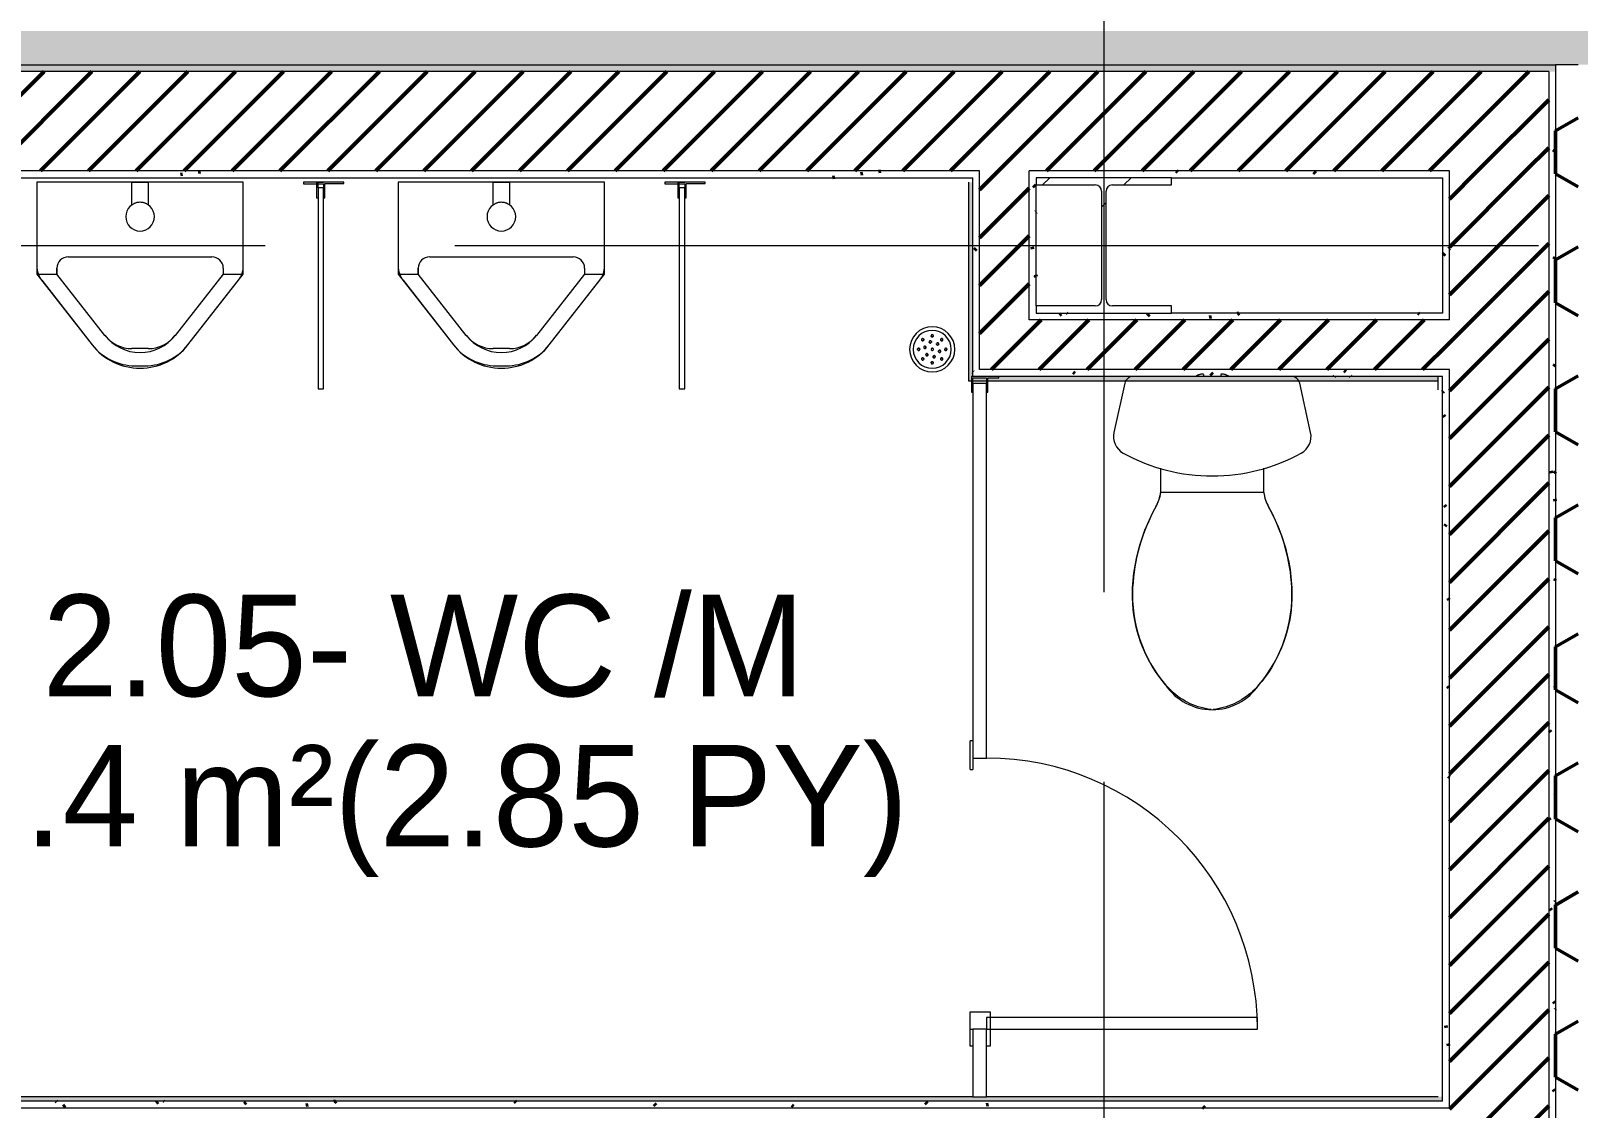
# Model space of a CAD drawing. Header units: millimetres. Extents: x -76261 to 649593, y -304265 to 60256.
# Drawn here: x 81924 to 85350, y -1910 to 475 of the extents above; entities that cross this region are included whole.
import ezdxf

# ---------------------------------------------------------------- set-up
doc = ezdxf.new("R2010")
doc.units = ezdxf.units.MM
doc.header["$LTSCALE"] = 2000
doc.header["$MEASUREMENT"] = 0
doc.linetypes.add('Centre', pattern=[6.9, 4, -0.7, 1.5, -0.7])
doc.layers.get('0').update_dxf_attribs({"linetype": 'CONTINUOUS'})
for name, color, linetype, lineweight in [('A-AREA-IDEN', 8, 'CONTINUOUS', 15), ('A-FLOR', 8, 'CONTINUOUS', 15), ('A-GENM', 8, 'CONTINUOUS', 15), ('A-WALL', 8, 'CONTINUOUS', 15), ('A-WALL-PATT', 8, 'CONTINUOUS', 50), ('I-WALL', 8, 'CONTINUOUS', 15), ('P-SANR-FIXT', 8, 'CONTINUOUS', 15), ('Q-SPCQ', 8, 'CONTINUOUS', 15), ('S-COLS', 8, 'CONTINUOUS', 15), ('S-GRID', 14, 'CONTINUOUS', 15)]:
    doc.layers.add(name, color=color, linetype=linetype, lineweight=lineweight)
doc.styles.add('.VnArial Narrow_B', font='Vnarianb_0.ttf', dxfattribs={"height": 225})
pattern_1 = [(217.5, (82600, 400), (4.7995, -146.824), [5.029, -110.795, 5.029, -124.511, -123.825]), (217.5, (82600, 400), (4.7995, -146.824), [-245.364, 5.029, -118.796]), (187.5, (82600, 400), (-134.857, -215.047), [5.029, -57.455, 5.029, -99.365, -40.005]), (187.5, (82600, 400), (-134.857, -215.047), [-166.878, 5.029, -34.976]), (147.5, (82693.73, 400), (-237.298, -0.4316), [5.029, -33.071, 5.029, -132.131, -179.07]), (147.5, (82693.73, 400), (-237.298, -0.4316), [-175.26, 5.029, -174.041]), (137.5, (82693.73, 400), (-229.067, -66.879), [5.029, -14.021, 5.029, -84.887, -102.87]), (137.5, (82693.73, 400), (-229.067, -66.879), [-108.966, 5.029, -97.841])]
pattern_2 = [(45, (150192.53, 42001.635), (-53.03301, 53.03301), [])]
pattern_3 = [(127.5, (85300, -2072.5), (-146.824, -4.7995), [5.029, -110.795, 5.029, -124.511, -123.825]), (127.5, (85300, -2072.5), (-146.824, -4.7995), [-245.364, 5.029, -118.796]), (97.5, (85300, -2072.5), (-215.047, 134.857), [5.029, -57.455, 5.029, -99.365, -40.005]), (97.5, (85300, -2072.5), (-215.047, 134.857), [-166.878, 5.029, -34.976]), (57.5, (85300, -2166.23), (-0.4316, 237.298), [5.029, -33.071, 5.029, -132.131, -179.07]), (57.5, (85300, -2166.23), (-0.4316, 237.298), [-175.26, 5.029, -174.041]), (47.5, (85300, -2166.23), (-66.88, 229.067), [5.029, -14.021, 5.029, -84.887, -102.87]), (47.5, (85300, -2166.23), (-66.88, 229.067), [-108.966, 5.029, -97.841])]
pattern_4 = [(127.5, (84150, -70), (-146.824, -4.8), [5.03, -110.795, 5.03, -124.51, -123.825]), (127.5, (84150, -70), (-146.824, -4.8), [-245.364, 5.03, -118.796]), (97.5, (84150, -70), (-215.05, 134.86), [5.03, -57.455, 5.03, -99.365, -40.005]), (97.5, (84150, -70), (-215.05, 134.86), [-166.88, 5.03, -34.976]), (57.5, (84150, -163.73), (-0.43, 237.3), [5.03, -33.07, 5.03, -132.13, -179.07]), (57.5, (84150, -163.73), (-0.43, 237.3), [-175.26, 5.03, -174.04]), (47.5, (84150, -163.73), (-66.88, 229.07), [5.03, -14.02, 5.03, -84.887, -102.87]), (47.5, (84150, -163.73), (-66.88, 229.07), [-108.966, 5.03, -97.84])]
pattern_5 = [(217.5, (84600, -150), (4.8, -146.824), [5.029, -110.795, 5.029, -124.511, -123.825]), (217.5, (84600, -150), (4.8, -146.824), [-245.364, 5.03, -118.796]), (187.5, (84600, -150), (-134.86, -215.05), [5.03, -57.455, 5.03, -99.365, -40.005]), (187.5, (84600, -150), (-134.86, -215.05), [-166.878, 5.03, -34.976]), (147.5, (84693.73, -150), (-237.298, -0.432), [5.029, -33.071, 5.029, -132.131, -179.07]), (147.5, (84693.73, -150), (-237.298, -0.432), [-175.26, 5.03, -174.04]), (137.5, (84693.73, -150), (-229.07, -66.88), [5.029, -14.021, 5.029, -84.887, -102.87]), (137.5, (84693.73, -150), (-229.07, -66.88), [-108.966, 5.03, -97.84])]

# ---------------------------------------------------------------- blocks, each defined once
blk = doc.blocks.new('AD_UK Beams-Column - SC1-300_300_10_16-V26-2nd FLOOR PLAN')
at = {"layer": 'S-COLS'}
h = blk.add_hatch(dxfattribs=at)
h.set_pattern_fill('FP_66', color=256, style=0, pattern_type=2)
h.set_pattern_definition([(45, (65892.53, 42001.64), (-371.231, 371.231), []), (45, (65892.53, 42564.14), (-371.231, 371.231), [])])
h.paths.add_polyline_path([(-150, -150), (150, -150), (150, -134), (19, -134), (9.1, -129.9), (5, -120), (5.4, 120.9), (9.1, 129.9), (19, 134), (150, 134), (150, 150), (-150, 150), (-150, 134), (-19, 134), (-9.1, 129.9), (-5, 120), (-5, -120), (-9.1, -129.9), (-19, -134), (-150, -134)], flags=0)
for p, q in [((150, 150), (-150, 150)), ((-150, 150), (-150, 134)), ((150, 134), (150, 150)), ((-150, 134), (-19, 134)), ((-5, 120), (-5, -120)), ((5, -120), (5, 120)), ((19, 134), (150, 134)), ((-19, -134), (-150, -134)), ((-150, -134), (-150, -150)), ((150, -134), (19, -134)), ((150, -150), (150, -134)), ((-150, -150), (150, -150))]:
    blk.add_line(p, q, dxfattribs=at)
for centre, start, end in [((-19, 120), 0, 90), ((19, 120), 90, 180), ((-19, -120), 270, 0), ((19, -120), 180, 270)]:
    blk.add_arc(centre, 14, start, end, dxfattribs=at)
blk = doc.blocks.new('LS-Office-S_rvt-1-2nd FLOOR PLAN')
blk.add_blockref('AD_UK Beams-Column - SC1-300_300_10_16-V26-2nd FLOOR PLAN', (-65892.5, -42001.6))
blk = doc.blocks.new('Privacy-Screen - VACH TIEU-9221444-2nd FLOOR PLAN')
at = {"layer": 'Q-SPCQ'}
for p, q in [((373.2, 1136.9), (361.2, 1136.9)), ((361.2, 1136.9), (361.2, 692.4)), ((373.2, 692.4), (373.2, 1136.9)), ((361.2, 714.5), (358.1, 714.5)), ((358.1, 714.5), (358.1, 682.8)), ((361.2, 682.9), (361.2, 692.4)), ((361.2, 692.4), (373.2, 692.4)), ((376.4, 714.5), (373.2, 714.5)), ((373.2, 692.4), (373.2, 682.9)), ((376.4, 679.7), (376.4, 714.5)), ((358.1, 682.8), (316.1, 682.8)), ((316.1, 682.8), (316.1, 679.7)), ((316.1, 679.7), (376.4, 679.7)), ((373.2, 682.9), (361.2, 682.9)), ((373.2, 679.7), (361.2, 679.7)), ((405, 682.9), (373.2, 682.9)), ((373.2, 682.9), (373.2, 679.7)), ((373.2, 679.7), (405, 679.7)), ((405, 679.7), (405, 682.9))]:
    blk.add_line(p, q, dxfattribs=at)
blk = doc.blocks.new('Urinal_-_Floor_Mounted_3934 - Floor Mount-4521107-2nd FLOOR PLAN')
at = {"layer": 'P-SANR-FIXT'}
for p, q in [((228.6, 0), (-228.6, 0)), ((-228.6, 0), (-228.6, -185.7)), ((-228.6, 0), (-228.6, -203.2)), ((-19.1, 0), (-228.6, 0)), ((-19.1, 0), (19, 0)), ((-19.1, 0), (-19.1, -50.8)), ((19, -50.8), (19, 0)), ((228.6, 0), (19, 0)), ((228.6, -185.7), (228.6, 0)), ((228.6, -203.2), (228.6, 0)), ((-158.7, -165.1), (158.8, -165.1)), ((-158.7, -165.1), (158.8, -165.1)), ((-228.6, -203.2), (-184.1, -203.2)), ((-228.6, -203.2), (-106.1, -360)), ((-225.5, -203.2), (-184.1, -203.2)), ((-184.1, -190.5), (-184.1, -203.2)), ((-184.1, -203.2), (-184.1, -190.5)), ((-78, -339), (-184.1, -203.2)), ((-78, -339), (-184.1, -203.2)), ((184.1, -203.2), (78, -339)), ((184.1, -203.2), (78, -339)), ((106.1, -360), (228.6, -203.2)), ((184.1, -190.5), (184.1, -203.2)), ((184.1, -190.5), (184.1, -203.2)), ((184.1, -203.2), (225.5, -203.2)), ((184.1, -203.2), (228.6, -203.2)), ((-217.8, -217), (-106.1, -360)), ((106.1, -360), (217.8, -217)), ((18, -368.3), (-18, -368.3)), ((-11, -406.4), (11, -406.4))]:
    blk.add_line(p, q, dxfattribs=at)
for centre, radius, start, end in [((0, -76.2), 31.8, 360, 180), ((0, -76.2), 31.8, 180, 360), ((-158.7, -190.5), 25.4, 90, 180), ((-158.7, -190.5), 25.4, 90, 180), ((158.8, -190.5), 25.4, 0, 90), ((158.8, -190.5), 25.4, 0, 90), ((-177.8, -185.7), 50.8, 180, 217.9987), ((177.8, -185.7), 50.8, 322.0013, 360), ((0, -278), 99, 217.9987, 322.0013), ((-18, -292.1), 76.2, 217.9987, 270), ((18, -292.1), 76.2, 270, 322.0013), ((0, -277.2), 134.6, 217.9987, 322.0013), ((-11, -285.8), 120.6, 217.9987, 270), ((11, -285.8), 120.6, 270, 322.0013)]:
    blk.add_arc(centre, radius, start, end, dxfattribs=at)
for points, knots in [([(-9.6, -45.9), (-10, -46.1), (-10.9, -46.4), (-12.3, -46.9), (-13.6, -47.5), (-14.3, -47.9), (-14.6, -48)], [0.6666667, 0.6666667, 0.6666667, 0.6666667, 0.6875, 0.7222222, 0.7569444, 0.7777778, 0.7777778, 0.7777778, 0.7777778]), ([(-1.4, -44.5), (-2.6, -44.5), (-4.5, -44.7), (-6.3, -45.1), (-6.9, -45.2)], [0.5226297, 0.5226297, 0.5226297, 0.5226297, 0.58333333, 0.61506779, 0.61506779, 0.61506779, 0.61506779]), ([(6.6, -45.2), (5.6, -44.9), (3.9, -44.6), (2.1, -44.5), (1.4, -44.5)], [0.38888889, 0.38888889, 0.38888889, 0.38888889, 0.44444444, 0.47743546, 0.47743546, 0.47743546, 0.47743546])]:
    blk.add_open_spline(points, degree=3, knots=knots, dxfattribs=at)
blk.add_open_spline([(14.6, -48), (13.2, -47.3), (11.5, -46.6), (9.6, -45.9)], degree=3, dxfattribs=at)
blk = doc.blocks.new('Toilet-Partition_AmericanSanitary_Floor-Stile - BUONG WC 1050-10711568-2nd FLOOR PLAN')
at = {"layer": 'Q-SPCQ'}
for p, q in [((-105.5, -679.7), (-135.5, -679.7)), ((1284.1, -1079.7), (1284.1, -1679.7)), ((1309.5, -1079.7), (1284.1, -1079.7)), ((1309.5, -1679.7), (1309.5, -1079.7)), ((-132.4, -1652.5), (-135.5, -1652.5)), ((-135.5, -1652.5), (-135.5, -1712.9)), ((-132.4, -1676.5), (-132.4, -1652.5)), ((-100.7, -1676.5), (-132.4, -1676.5)), ((-100.7, -1679.7), (-100.7, -1676.5)), ((1271.4, -1671.6), (1309.5, -1671.6)), ((1271.4, -1716), (1271.4, -1671.6)), ((1309.5, -1671.6), (1347.6, -1671.6)), ((1309.5, -1679.7), (1309.5, -1671.6)), ((1347.6, -1671.6), (1347.6, -1679.7)), ((-132.3, -1709.7), (-132.3, -1679.7)), ((-132.3, -1679.7), (-119.6, -1679.7)), ((-119.6, -1709.7), (-132.3, -1709.7)), ((709.5, -1679.7), (-119.6, -1679.7)), ((-119.6, -1679.7), (-119.6, -1709.7)), ((-119.6, -1709.7), (709.5, -1709.7)), ((-100.7, -1712.9), (-100.7, -1709.7)), ((671.4, -1709.7), (671.4, -1716)), ((709.5, -1709.7), (709.5, -1679.7)), ((709.5, -1709.7), (734.9, -1709.7)), ((734.9, -1716), (734.9, -1709.7)), ((1284.1, -1679.7), (1309.5, -1679.7)), ((1459.5, -1679.7), (1309.5, -1679.7)), ((1309.5, -1679.7), (1309.5, -1709.7)), ((1309.5, -1709.7), (1459.5, -1709.7)), ((1309.5, -1716), (1309.5, -1709.7)), ((1347.6, -1709.7), (1347.6, -1716)), ((1459.5, -1709.7), (1459.5, -1679.7)), ((-135.5, -1712.9), (-100.7, -1712.9)), ((734.9, -1716), (671.4, -1716)), ((1309.5, -1716), (1271.4, -1716)), ((1347.6, -1716), (1309.5, -1716))]:
    blk.add_line(p, q, dxfattribs=at)
blk.add_arc((1309.5, -1679.7), 600, 90, 180, dxfattribs=at)
blk = doc.blocks.new('1CAE855D - 1CAE855D-8040914-2nd FLOOR PLAN')
at = {"layer": 'P-SANR-FIXT'}
for p, q in [((0, -30.3), (-175.2, -30.3)), ((-19.1, -26.1), (-19.1, -29)), ((175.2, -30.3), (0, -30.3)), ((19, -26.1), (19, -29)), ((-193.8, -45.3), (-217.8, -154.2)), ((217.8, -154.2), (193.8, -45.3)), ((-114.3, -233.1), (-114.3, -288.1)), ((114.3, -288.1), (114.3, -233.1)), ((114.2, -287.6), (-114.2, -287.6))]:
    blk.add_line(p, q, dxfattribs=at)
at = {"layer": 'P-SANR-FIXT', "flags": 128}
for points in [[(-37.3, -30.2), (-36.2, -29.4), (-35.1, -28.8), (-34, -28.2), (-32.9, -27.6), (-31.7, -27.1), (-30.6, -26.6), (-29.4, -26.1), (-28.2, -25.7), (-26.9, -25.4), (-25.7, -25.1), (-24.4, -24.9), (-23.2, -24.7), (-21.9, -24.5), (-20.7, -24.5), (-19.4, -24.4), (-19.1, -24.4)], [(19, -24.4), (20.3, -24.4), (21.6, -24.5), (22.9, -24.6), (24.1, -24.8), (25.4, -25), (26.6, -25.3), (27.8, -25.6), (29, -26), (30.2, -26.4), (31.4, -26.9), (32.6, -27.4), (33.7, -28), (34.8, -28.6), (35.9, -29.3), (37, -30)], [(-124.9, -319.3), (-123.1, -316.1), (-121.6, -312.8), (-120.1, -309.5), (-118.8, -306.1), (-117.6, -302.6), (-116.6, -299.1), (-115.7, -295.6), (-114.9, -292), (-114.3, -288.4), (-114.3, -288.2)], [(114.3, -288.2), (114.9, -291.8), (115.6, -295.4), (116.5, -298.9), (117.5, -302.4), (118.7, -305.9), (120, -309.3), (121.5, -312.6), (123, -315.9), (124.8, -319.1), (124.9, -319.3)], [(-176.2, -498.4), (-175.1, -482.1), (-173.3, -465.8), (-170.8, -449.6), (-167.8, -433.6), (-164, -417.6), (-159.7, -401.8), (-154.7, -386.3), (-149.1, -370.9), (-142.9, -355.7), (-136, -340.9), (-128.6, -326.3), (-124.9, -319.3)], [(124.9, -319.3), (132.5, -333.8), (139.6, -348.5), (146.2, -363.5), (152.1, -378.8), (157.3, -394.3), (162, -410), (166, -425.9), (169.4, -441.9), (172.2, -458), (174.3, -474.2), (175.7, -490.5), (176.2, -498.4)], [(-103.3, -713.4), (-111.1, -703.8), (-118.5, -694), (-125.5, -683.8), (-132.1, -673.4), (-138.3, -662.7), (-144, -651.7), (-149.3, -640.6), (-154.2, -629.2), (-158.6, -617.7), (-162.5, -606), (-165.9, -594.1), (-168.9, -582.1), (-171.4, -570), (-173.4, -557.9), (-174.9, -545.6), (-176, -533.3), (-176.5, -521), (-176.6, -508.6), (-176.2, -498.4)], [(176.2, -498.4), (176.6, -510.8), (176.4, -523.1), (175.8, -535.4), (174.7, -547.7), (173.1, -560), (171, -572.1), (168.4, -584.2), (165.4, -596.2), (161.8, -608), (157.8, -619.7), (153.4, -631.2), (148.4, -642.5), (143.1, -653.6), (137.2, -664.5), (131, -675.2), (124.3, -685.6), (117.3, -695.7), (109.8, -705.5), (103.3, -713.4)], [(-2.4, -768), (-6.3, -767.5), (-12.5, -766.5), (-18.7, -765.1), (-24.8, -763.6), (-30.9, -761.8), (-36.9, -759.7), (-42.8, -757.4), (-48.6, -754.9), (-54.3, -752.1), (-59.9, -749.2), (-65.3, -746), (-70.7, -742.5), (-75.9, -738.9), (-80.9, -735.1), (-85.8, -731.1), (-90.5, -726.8), (-95, -722.4), (-99.4, -717.8), (-103.3, -713.4)], [(103.3, -713.4), (99.1, -718.2), (94.7, -722.7), (90.2, -727.1), (85.5, -731.3), (80.6, -735.4), (75.5, -739.2), (70.3, -742.8), (65, -746.2), (59.5, -749.4), (53.9, -752.3), (48.2, -755.1), (42.4, -757.6), (36.5, -759.9), (30.5, -761.9), (24.4, -763.7), (18.3, -765.2), (12.1, -766.5), (5.9, -767.6), (2.3, -768)]]:
    blk.add_lwpolyline(points, dxfattribs=at)
at = {"layer": 'P-SANR-FIXT'}
for centre, radius, start, end in [((-175.2, -49.4), 19, 90, 167.557), ((175.2, -49.4), 19, 12.443, 90), ((-176.8, -163.3), 42, 167.557, 241.2115), ((176.8, -163.3), 42, 298.7885, 12.443), ((0, 158.5), 409.2, 241.2115, 298.7885), ((-204.5, -274.9), 91.3, 330.8422, 351.9637), ((204.5, -274.9), 91.3, 188.0363, 209.1578), ((232.5, -518.7), 409.2, 150.8422, 177.1578), ((-232.5, -518.7), 409.2, 2.8422, 29.1578), ((132.1, -513.7), 308.7, 177.1578, 220.3052), ((-132.1, -513.7), 308.7, 319.6948, 2.8422), ((0, -643.7), 124.6, 214, 326)]:
    blk.add_arc(centre, radius, start, end, dxfattribs=at)
blk = doc.blocks.new('floor_trap_floor_base_12973 - floor_trap_floor_base_12973-8320571-2nd FLOOR PLAN')
at = {"layer": 'A-GENM'}
for radius, start, end in [(50, 360, 180), (42, 0, 180), (50, 180, 360), (42, 180, 0), (2.5, 0, 180), (2.5, 30, 180), (2.5, 180, 0), (2.5, 210, 0), (2.5, 0, 15), (2.5, 180, 195)]:
    blk.add_arc((0, 0), radius, start, end, dxfattribs=at)
for points in [[(-30, 2.5), (-30.3, 2.5), (-30.9, 2.4), (-31.7, 1.9), (-32.3, 1.1), (-32.5, 0.4), (-32.5, 0)], [(-32.5, 0), (-32.5, 0.4), (-32.3, 1), (-31.7, 1.9), (-30.9, 2.4), (-30.3, 2.5), (-30, 2.5)], [(-32.2, -1.1), (-32.3, -1), (-32.5, -0.6), (-32.5, -0.2), (-32.5, 0)], [(-30, -2.5), (-29.7, -2.5), (-29.1, -2.4), (-28.2, -1.9), (-27.7, -1), (-27.5, -0.4), (-27.5, 0)], [(-22.3, 19), (-22.6, 19.1), (-22.8, 19.3), (-23, 19.4)], [(-17.6, 6.6), (-17.4, 6.7), (-17.1, 6.8), (-16.8, 6.8)], [(-16, 6.9), (-15.8, 6.8), (-15.5, 6.8), (-15.3, 6.6), (-15.2, 6.6)], [(9.6, 12.6), (9.5, 12.4), (9.5, 12.2), (9.5, 12)], [(9.5, 12), (9.5, 12.2), (9.5, 12.4), (9.6, 12.6)], [(14.3, 11.1), (14.3, 11), (14.2, 10.7), (14, 10.5), (13.9, 10.4)], [(19, 22.3), (19.1, 22.6), (19.3, 22.8), (19.4, 23)], [(23, 19.4), (22.8, 19.3), (22.6, 19.1), (22.3, 19)], [(30, 2.5), (29.7, 2.5), (29.1, 2.4), (28.2, 1.9), (27.7, 1), (27.5, 0.4), (27.5, 0)], [(29, -2.3), (28.8, -2.2), (28.5, -2), (28.1, -1.6), (27.8, -1.1), (27.5, -0.6), (27.5, -0.2), (27.5, 0)], [(30, -2.5), (30.3, -2.5), (30.9, -2.4), (31.7, -1.9), (32.3, -1.1), (32.5, -0.4), (32.5, 0)], [(32.5, 0), (32.5, -0.4), (32.3, -1), (31.7, -1.9), (30.9, -2.4), (30.3, -2.5), (30, -2.5)], [(32.2, 1.1), (32.3, 1), (32.5, 0.6), (32.5, 0.2), (32.5, 0)], [(-23, -19.4), (-22.8, -19.3), (-22.6, -19.1), (-22.3, -19)], [(-19, -22.3), (-19.1, -22.6), (-19.3, -22.8), (-19.4, -23)], [(-14.3, -11.1), (-14.3, -11), (-14.2, -10.7), (-14, -10.5), (-13.9, -10.4)], [(16, -6.9), (15.8, -6.8), (15.5, -6.8), (15.3, -6.6), (15.2, -6.6)], [(17.6, -6.6), (17.4, -6.7), (17.1, -6.8), (16.8, -6.8)], [(22.3, -19), (22.6, -19.1), (22.8, -19.3), (23, -19.4)], [(30, -2.5), (29.8, -2.5), (29.6, -2.5), (29.5, -2.4)]]:
    blk.add_open_spline(points, degree=3, dxfattribs=at)
for points, knots in [([(-32.5, 0), (-32.5, -0.2), (-32.5, -0.6), (-32.3, -1.1), (-32.1, -1.4), (-31.9, -1.6), (-31.7, -1.8), (-31.5, -2), (-31.2, -2.2), (-31, -2.3), (-30.6, -2.4), (-30.3, -2.5), (-30, -2.5)], [0, 0, 0, 0, 0.142857, 0.285714, 0.357143, 0.428571, 0.5, 0.571429, 0.678571, 0.732143, 0.785714, 1, 1, 1, 1]), ([(-27.5, 0), (-27.5, 0.2), (-27.5, 0.6), (-27.8, 1.1), (-28, 1.5), (-28.3, 1.8), (-28.5, 2), (-28.8, 2.2), (-29, 2.3), (-29.4, 2.4), (-29.7, 2.5), (-30, 2.5)], [0, 0, 0, 0, 0.142857, 0.285714, 0.428571, 0.5, 0.571429, 0.678571, 0.732143, 0.785714, 1, 1, 1, 1]), ([(-29.3, 2.4), (-29.2, 2.4), (-28.9, 2.3), (-28.5, 2), (-28.1, 1.6), (-27.8, 1.1), (-27.5, 0.6), (-27.5, 0.2), (-27.5, 0)], [0.1808611, 0.1808611, 0.1808611, 0.1808611, 0.2857143, 0.4285714, 0.5714286, 0.7142857, 0.8571429, 1, 1, 1, 1]), ([(-19.4, 23), (-19.7, 23.2), (-20, 23.5), (-20.5, 23.6), (-20.9, 23.7), (-21.1, 23.7), (-21.3, 23.7), (-21.7, 23.7), (-22.3, 23.5), (-23, 23.1), (-23.5, 22.3), (-23.7, 21.7), (-23.7, 21.2), (-23.7, 20.7), (-23.5, 20.1), (-23.2, 19.7), (-23, 19.4)], [0, 0, 0, 0, 0.125, 0.1875, 0.21875, 0.25, 0.28125, 0.3125, 0.375, 0.5, 0.625, 0.6875, 0.75, 0.8125, 0.875, 1, 1, 1, 1]), ([(-23, 19.4), (-22.8, 19.3), (-22.4, 19), (-22, 18.8), (-21.7, 18.8), (-21.5, 18.7), (-21.3, 18.7), (-21.1, 18.7), (-20.8, 18.7), (-20.6, 18.8), (-20.4, 18.8), (-20.1, 19), (-19.8, 19.1), (-19.4, 19.4), (-19.1, 19.8), (-18.9, 20.2), (-18.8, 20.6), (-18.7, 20.8), (-18.7, 21.1), (-18.7, 21.3), (-18.7, 21.5), (-18.8, 21.7), (-18.8, 22), (-19, 22.4), (-19.3, 22.8), (-19.4, 23)], [0, 0, 0, 0, 0.111111, 0.166667, 0.194444, 0.222222, 0.25, 0.277778, 0.305556, 0.333333, 0.361111, 0.388889, 0.444444, 0.5, 0.555556, 0.611111, 0.666667, 0.694444, 0.722222, 0.75, 0.777778, 0.805556, 0.833333, 0.888889, 1, 1, 1, 1]), ([(-19.4, 23), (-19.3, 22.8), (-19, 22.4), (-18.8, 22), (-18.8, 21.7), (-18.7, 21.5), (-18.7, 21.3), (-18.7, 21.1), (-18.7, 20.8), (-18.8, 20.6), (-18.8, 20.4), (-19, 20.1), (-19.1, 19.8), (-19.4, 19.4), (-19.8, 19.1), (-20.2, 18.9), (-20.6, 18.8), (-20.8, 18.7), (-21.1, 18.7), (-21.3, 18.7), (-21.4, 18.7), (-21.5, 18.7)], [0, 0, 0, 0, 0.1111111, 0.1666667, 0.1944444, 0.2222222, 0.25, 0.2777778, 0.3055556, 0.3333333, 0.3611111, 0.3888889, 0.4444444, 0.5, 0.5555556, 0.6111111, 0.6666667, 0.6944444, 0.7222222, 0.75, 0.7777778, 0.7777778, 0.7777778, 0.7777778]), ([(-17.6, 6.6), (-17.9, 6.4), (-18.3, 6.1), (-18.6, 5.5), (-18.8, 5), (-18.9, 4.5), (-18.9, 4), (-18.8, 3.6), (-18.6, 3.3), (-18.5, 3.1), (-18.4, 2.9), (-18.2, 2.7), (-17.9, 2.4), (-17.5, 2.1), (-17, 2), (-16.5, 1.9), (-15.9, 1.9), (-15.4, 2.1), (-15.1, 2.2)], [0, 0, 0, 0, 0.125, 0.1875, 0.25, 0.3125, 0.375, 0.4375, 0.46875, 0.5, 0.53125, 0.5625, 0.625, 0.6875, 0.75, 0.8125, 0.875, 1, 1, 1, 1]), ([(-15.1, 2.2), (-14.9, 2.4), (-14.4, 2.8), (-14, 3.5), (-13.8, 4.4), (-14, 5.2), (-14.2, 5.7), (-14.5, 6), (-14.8, 6.3), (-15.2, 6.6), (-15.5, 6.8), (-16, 6.9), (-16.4, 6.9), (-17, 6.8), (-17.4, 6.7), (-17.6, 6.6)], [0, 0, 0, 0, 0.111111, 0.222222, 0.333333, 0.444444, 0.5, 0.555556, 0.611111, 0.666667, 0.722222, 0.777778, 0.833333, 0.888889, 1, 1, 1, 1]), ([(-15.1, 2.2), (-15.4, 2.1), (-15.9, 1.9), (-16.5, 1.9), (-16.9, 1.9), (-17, 2)], [0, 0, 0, 0, 0.125, 0.1875, 0.2499158, 0.2499158, 0.2499158, 0.2499158]), ([(-14.5, 6), (-14.4, 5.9), (-14.2, 5.7), (-14, 5.2), (-13.8, 4.4), (-14, 3.5), (-14.4, 2.8), (-14.9, 2.4), (-15.1, 2.2)], [0.4444444, 0.4444444, 0.4444444, 0.4444444, 0.5, 0.5555556, 0.6666667, 0.7777778, 0.8888889, 1, 1, 1, 1]), ([(-3.1, 18.5), (-3.4, 18.7), (-3.9, 18.9), (-4.5, 18.9), (-5, 18.8), (-5.5, 18.6), (-5.9, 18.4), (-6.2, 18.1), (-6.4, 17.8), (-6.6, 17.6), (-6.7, 17.4), (-6.8, 17.1), (-6.9, 16.7), (-6.9, 16.2), (-6.8, 15.7), (-6.6, 15.3), (-6.3, 14.7), (-5.9, 14.4), (-5.6, 14.2)], [0, 0, 0, 0, 0.125, 0.1875, 0.25, 0.3125, 0.375, 0.4375, 0.46875, 0.5, 0.53125, 0.5625, 0.625, 0.6875, 0.75, 0.8125, 0.875, 1, 1, 1, 1]), ([(-5.6, 14.2), (-5.9, 14.4), (-6.3, 14.7), (-6.6, 15.3), (-6.8, 15.6), (-6.8, 15.7)], [0, 0, 0, 0, 0.125, 0.1875, 0.25, 0.25, 0.25, 0.25]), ([(-5.6, 14.2), (-5.4, 14.1), (-4.8, 13.9), (-3.9, 13.9), (-3.1, 14.2), (-2.5, 14.7), (-2.2, 15.2), (-2, 15.6), (-1.9, 16), (-1.9, 16.4), (-1.9, 16.8), (-2, 17.3), (-2.2, 17.6), (-2.5, 18.1), (-2.9, 18.4), (-3.1, 18.5)], [0, 0, 0, 0, 0.111111, 0.222222, 0.333333, 0.444444, 0.5, 0.555556, 0.611111, 0.666667, 0.722222, 0.777778, 0.833333, 0.888889, 1, 1, 1, 1]), ([(-3.1, 18.5), (-2.9, 18.4), (-2.5, 18.1), (-2.2, 17.6), (-2, 17.3), (-1.9, 16.8), (-1.9, 16.4), (-1.9, 16), (-2, 15.6), (-2.2, 15.2), (-2.5, 14.7), (-3.1, 14.2), (-3.9, 13.9), (-4.8, 13.9), (-5.4, 14.1), (-5.6, 14.2)], [0, 0, 0, 0, 0.111111, 0.166667, 0.222222, 0.277778, 0.333333, 0.388889, 0.444444, 0.5, 0.555556, 0.666667, 0.777778, 0.888889, 1, 1, 1, 1]), ([(2.5, 30), (2.5, 30.3), (2.4, 30.7), (2.2, 31.2), (2, 31.5), (1.8, 31.7), (1.7, 31.9), (1.4, 32.1), (0.9, 32.4), (0, 32.6), (-0.8, 32.4), (-1.4, 32.1), (-1.8, 31.7), (-2.1, 31.4), (-2.4, 30.8), (-2.5, 30.3), (-2.5, 30)], [0, 0, 0, 0, 0.125, 0.1875, 0.21875, 0.25, 0.28125, 0.3125, 0.375, 0.5, 0.625, 0.6875, 0.75, 0.8125, 0.875, 1, 1, 1, 1]), ([(-2.5, 30), (-2.5, 29.7), (-2.4, 29.3), (-2.2, 28.9), (-2.1, 28.6), (-2, 28.4), (-1.8, 28.3), (-1.7, 28.1), (-1.5, 28), (-1.3, 27.9), (-1.1, 27.8), (-0.8, 27.6), (-0.5, 27.5), (0, 27.5), (0.5, 27.5), (0.9, 27.7), (1.2, 27.8), (1.5, 28), (1.7, 28.1), (1.8, 28.3), (2, 28.4), (2.1, 28.6), (2.2, 28.9), (2.4, 29.3), (2.5, 29.7), (2.5, 30)], [0, 0, 0, 0, 0.111111, 0.166667, 0.194444, 0.222222, 0.25, 0.277778, 0.305556, 0.333333, 0.361111, 0.388889, 0.444444, 0.5, 0.555556, 0.611111, 0.666667, 0.694444, 0.722222, 0.75, 0.777778, 0.805556, 0.833333, 0.888889, 1, 1, 1, 1]), ([(2.5, 30), (2.5, 29.7), (2.4, 29.3), (2.2, 28.9), (2.1, 28.6), (2, 28.4), (1.8, 28.3), (1.7, 28.1), (1.5, 28), (1.3, 27.9), (1.1, 27.8), (0.8, 27.6), (0.5, 27.5), (0, 27.5), (-0.5, 27.5), (-0.9, 27.7), (-1.2, 27.8), (-1.5, 28), (-1.7, 28.1), (-1.8, 28.3), (-2, 28.4), (-2.1, 28.6), (-2.2, 28.9), (-2.4, 29.3), (-2.5, 29.7), (-2.5, 30)], [0, 0, 0, 0, 0.111111, 0.166667, 0.194444, 0.222222, 0.25, 0.277778, 0.305556, 0.333333, 0.361111, 0.388889, 0.444444, 0.5, 0.555556, 0.611111, 0.666667, 0.694444, 0.722222, 0.75, 0.777778, 0.805556, 0.833333, 0.888889, 1, 1, 1, 1]), ([(9.5, 12), (9.5, 11.7), (9.6, 11.1), (10, 10.3), (10.7, 9.8), (11.4, 9.5), (12, 9.5), (12.5, 9.5), (12.9, 9.6), (13.3, 9.8), (13.6, 10.1), (13.9, 10.4), (14.2, 10.7), (14.4, 11.3), (14.5, 11.7), (14.5, 12)], [0, 0, 0, 0, 0.111111, 0.222222, 0.333333, 0.444444, 0.5, 0.555556, 0.611111, 0.666667, 0.722222, 0.777778, 0.833333, 0.888889, 1, 1, 1, 1]), ([(12.5, 9.5), (12.3, 9.5), (12, 9.5), (11.4, 9.5), (10.7, 9.8), (10, 10.3), (9.6, 11.1), (9.5, 11.7), (9.5, 12)], [0.4444444, 0.4444444, 0.4444444, 0.4444444, 0.5, 0.5555556, 0.6666667, 0.7777778, 0.8888889, 1, 1, 1, 1]), ([(14.5, 12), (14.5, 12.3), (14.4, 12.8), (14.1, 13.4), (13.8, 13.8), (13.4, 14.1), (12.9, 14.3), (12.5, 14.4), (12.2, 14.5), (12, 14.5), (11.7, 14.5), (11.4, 14.4), (11, 14.3), (10.6, 14.1), (10.3, 13.9), (10.2, 13.7)], [0, 0, 0, 0, 0.125, 0.1875, 0.25, 0.3125, 0.375, 0.4375, 0.46875, 0.5, 0.53125, 0.5625, 0.625, 0.6875, 0.75, 0.75, 0.75, 0.75]), ([(10.2, 13.7), (10.3, 13.9), (10.6, 14.1), (11, 14.3), (11.4, 14.4), (11.7, 14.5), (11.9, 14.5), (12, 14.5)], [0.25, 0.25, 0.25, 0.25, 0.3125, 0.375, 0.4375, 0.46875, 0.499809, 0.499809, 0.499809, 0.499809]), ([(19.4, 23), (19.3, 22.8), (19, 22.4), (18.8, 22), (18.8, 21.7), (18.7, 21.5), (18.7, 21.3), (18.7, 21.1), (18.7, 20.8), (18.8, 20.6), (18.8, 20.4), (19, 20.1), (19.1, 19.8), (19.4, 19.4), (19.8, 19.1), (20.2, 18.9), (20.6, 18.8), (20.8, 18.7), (21.1, 18.7), (21.3, 18.7), (21.5, 18.7), (21.7, 18.8), (22, 18.8), (22.4, 19), (22.8, 19.3), (23, 19.4)], [0, 0, 0, 0, 0.111111, 0.166667, 0.194444, 0.222222, 0.25, 0.277778, 0.305556, 0.333333, 0.361111, 0.388889, 0.444444, 0.5, 0.555556, 0.611111, 0.666667, 0.694444, 0.722222, 0.75, 0.777778, 0.805556, 0.833333, 0.888889, 1, 1, 1, 1]), ([(21.5, 18.7), (21.4, 18.7), (21.3, 18.7), (21.1, 18.7), (20.8, 18.7), (20.6, 18.8), (20.4, 18.8), (20.1, 19), (19.8, 19.1), (19.4, 19.4), (19.1, 19.8), (18.9, 20.2), (18.8, 20.6), (18.7, 20.8), (18.7, 21.1), (18.7, 21.3), (18.7, 21.4), (18.7, 21.5)], [0.2222222, 0.2222222, 0.2222222, 0.2222222, 0.25, 0.2777778, 0.3055556, 0.3333333, 0.3611111, 0.3888889, 0.4444444, 0.5, 0.5555556, 0.6111111, 0.6666667, 0.6944444, 0.7222222, 0.75, 0.7777778, 0.7777778, 0.7777778, 0.7777778]), ([(23, 19.4), (23.2, 19.7), (23.5, 20), (23.6, 20.5), (23.7, 20.9), (23.7, 21.1), (23.7, 21.3), (23.7, 21.7), (23.5, 22.3), (23.1, 23), (22.3, 23.5), (21.7, 23.7), (21.2, 23.7), (20.7, 23.7), (20.1, 23.5), (19.7, 23.2), (19.4, 23)], [0, 0, 0, 0, 0.125, 0.1875, 0.21875, 0.25, 0.28125, 0.3125, 0.375, 0.5, 0.625, 0.6875, 0.75, 0.8125, 0.875, 1, 1, 1, 1]), ([(27.5, 0), (27.5, -0.2), (27.5, -0.6), (27.8, -1.1), (28, -1.5), (28.3, -1.8), (28.5, -2), (28.8, -2.2), (29, -2.3), (29.4, -2.4), (29.7, -2.5), (30, -2.5)], [0, 0, 0, 0, 0.142857, 0.285714, 0.428571, 0.5, 0.571429, 0.678571, 0.732143, 0.785714, 1, 1, 1, 1]), ([(32.5, 0), (32.5, 0.2), (32.5, 0.6), (32.3, 1.1), (32.1, 1.4), (31.9, 1.6), (31.7, 1.8), (31.5, 2), (31.2, 2.2), (31, 2.3), (30.6, 2.4), (30.3, 2.5), (30, 2.5)], [0, 0, 0, 0, 0.142857, 0.285714, 0.357143, 0.428571, 0.5, 0.571429, 0.678571, 0.732143, 0.785714, 1, 1, 1, 1]), ([(30.5, 2.4), (30.7, 2.4), (31, 2.3), (31.3, 2.2), (31.4, 2.1), (31.5, 2)], [0.1428571, 0.1428571, 0.1428571, 0.1428571, 0.2857143, 0.3571429, 0.4285714, 0.4285714, 0.4285714, 0.4285714]), ([(-30.5, -2.4), (-30.7, -2.4), (-31, -2.3), (-31.3, -2.2), (-31.4, -2.1), (-31.5, -2)], [0.1428571, 0.1428571, 0.1428571, 0.1428571, 0.2857143, 0.3571429, 0.4285714, 0.4285714, 0.4285714, 0.4285714]), ([(-23, -19.4), (-23.2, -19.7), (-23.5, -20), (-23.6, -20.5), (-23.7, -20.9), (-23.7, -21.1), (-23.7, -21.3), (-23.7, -21.7), (-23.5, -22.3), (-23.1, -23), (-22.3, -23.5), (-21.7, -23.7), (-21.2, -23.7), (-20.7, -23.7), (-20.1, -23.5), (-19.7, -23.2), (-19.4, -23)], [0, 0, 0, 0, 0.125, 0.1875, 0.21875, 0.25, 0.28125, 0.3125, 0.375, 0.5, 0.625, 0.6875, 0.75, 0.8125, 0.875, 1, 1, 1, 1]), ([(-19.4, -23), (-19.3, -22.8), (-19, -22.4), (-18.8, -22), (-18.8, -21.7), (-18.7, -21.5), (-18.7, -21.3), (-18.7, -21.1), (-18.7, -20.8), (-18.8, -20.6), (-18.8, -20.4), (-19, -20.1), (-19.1, -19.8), (-19.4, -19.4), (-19.8, -19.1), (-20.2, -18.9), (-20.6, -18.8), (-20.8, -18.7), (-21.1, -18.7), (-21.3, -18.7), (-21.5, -18.7), (-21.7, -18.8), (-22, -18.8), (-22.4, -19), (-22.8, -19.3), (-23, -19.4)], [0, 0, 0, 0, 0.111111, 0.166667, 0.194444, 0.222222, 0.25, 0.277778, 0.305556, 0.333333, 0.361111, 0.388889, 0.444444, 0.5, 0.555556, 0.611111, 0.666667, 0.694444, 0.722222, 0.75, 0.777778, 0.805556, 0.833333, 0.888889, 1, 1, 1, 1]), ([(-21.5, -18.7), (-21.4, -18.7), (-21.3, -18.7), (-21.1, -18.7), (-20.8, -18.7), (-20.6, -18.8), (-20.4, -18.8), (-20.1, -19), (-19.8, -19.1), (-19.4, -19.4), (-19.1, -19.8), (-18.9, -20.2), (-18.8, -20.6), (-18.7, -20.8), (-18.7, -21.1), (-18.7, -21.3), (-18.7, -21.4), (-18.7, -21.5)], [0.2222222, 0.2222222, 0.2222222, 0.2222222, 0.25, 0.2777778, 0.3055556, 0.3333333, 0.3611111, 0.3888889, 0.4444444, 0.5, 0.5555556, 0.6111111, 0.6666667, 0.6944444, 0.7222222, 0.75, 0.7777778, 0.7777778, 0.7777778, 0.7777778]), ([(-9.5, -12), (-9.5, -11.7), (-9.6, -11.1), (-10, -10.3), (-10.7, -9.8), (-11.4, -9.5), (-12, -9.5), (-12.5, -9.5), (-12.9, -9.6), (-13.3, -9.8), (-13.6, -10.1), (-13.9, -10.4), (-14.2, -10.7), (-14.4, -11.3), (-14.5, -11.7), (-14.5, -12)], [0, 0, 0, 0, 0.111111, 0.222222, 0.333333, 0.444444, 0.5, 0.555556, 0.611111, 0.666667, 0.722222, 0.777778, 0.833333, 0.888889, 1, 1, 1, 1]), ([(-14.5, -12), (-14.5, -12.3), (-14.4, -12.8), (-14.1, -13.4), (-13.8, -13.8), (-13.4, -14.1), (-12.9, -14.3), (-12.5, -14.4), (-12.2, -14.5), (-12, -14.5), (-11.7, -14.5), (-11.4, -14.4), (-11, -14.3), (-10.6, -14.1), (-10.2, -13.8), (-9.9, -13.4), (-9.6, -12.8), (-9.5, -12.3), (-9.5, -12)], [0, 0, 0, 0, 0.125, 0.1875, 0.25, 0.3125, 0.375, 0.4375, 0.46875, 0.5, 0.53125, 0.5625, 0.625, 0.6875, 0.75, 0.8125, 0.875, 1, 1, 1, 1]), ([(-12.5, -9.5), (-12.3, -9.5), (-12, -9.5), (-11.4, -9.5), (-10.7, -9.8), (-10, -10.3), (-9.6, -11.1), (-9.5, -11.7), (-9.5, -12)], [0.4444444, 0.4444444, 0.4444444, 0.4444444, 0.5, 0.5555556, 0.6666667, 0.7777778, 0.8888889, 1, 1, 1, 1]), ([(-10.2, -13.7), (-10.3, -13.9), (-10.6, -14.1), (-11, -14.3), (-11.4, -14.4), (-11.7, -14.5), (-11.9, -14.5), (-12, -14.5)], [0.25, 0.25, 0.25, 0.25, 0.3125, 0.375, 0.4375, 0.46875, 0.499809, 0.499809, 0.499809, 0.499809]), ([(-9.5, -12), (-9.5, -12.3), (-9.6, -12.8), (-9.9, -13.4), (-10.1, -13.6), (-10.2, -13.7)], [0, 0, 0, 0, 0.125, 0.1875, 0.2499337, 0.2499337, 0.2499337, 0.2499337]), ([(2.5, -30), (2.5, -29.7), (2.4, -29.3), (2.2, -28.9), (2.1, -28.6), (2, -28.4), (1.8, -28.3), (1.7, -28.1), (1.5, -28), (1.3, -27.9), (1.1, -27.8), (0.8, -27.6), (0.5, -27.5), (0, -27.5), (-0.5, -27.5), (-0.9, -27.7), (-1.2, -27.8), (-1.5, -28), (-1.7, -28.1), (-1.8, -28.3), (-2, -28.4), (-2.1, -28.6), (-2.2, -28.9), (-2.4, -29.3), (-2.5, -29.7), (-2.5, -30)], [0, 0, 0, 0, 0.111111, 0.166667, 0.194444, 0.222222, 0.25, 0.277778, 0.305556, 0.333333, 0.361111, 0.388889, 0.444444, 0.5, 0.555556, 0.611111, 0.666667, 0.694444, 0.722222, 0.75, 0.777778, 0.805556, 0.833333, 0.888889, 1, 1, 1, 1]), ([(-2.5, -30), (-2.5, -29.7), (-2.4, -29.3), (-2.2, -28.9), (-2.1, -28.6), (-2, -28.4), (-1.8, -28.3), (-1.7, -28.1), (-1.5, -28), (-1.3, -27.9), (-1.1, -27.8), (-0.8, -27.6), (-0.5, -27.5), (0, -27.5), (0.5, -27.5), (0.9, -27.7), (1.2, -27.8), (1.5, -28), (1.7, -28.1), (1.8, -28.3), (2, -28.4), (2.1, -28.6), (2.2, -28.9), (2.4, -29.3), (2.5, -29.7), (2.5, -30)], [0, 0, 0, 0, 0.111111, 0.166667, 0.194444, 0.222222, 0.25, 0.277778, 0.305556, 0.333333, 0.361111, 0.388889, 0.444444, 0.5, 0.555556, 0.611111, 0.666667, 0.694444, 0.722222, 0.75, 0.777778, 0.805556, 0.833333, 0.888889, 1, 1, 1, 1]), ([(-2.5, -30), (-2.5, -30.3), (-2.4, -30.7), (-2.2, -31.2), (-2, -31.5), (-1.8, -31.7), (-1.7, -31.9), (-1.4, -32.1), (-0.9, -32.4), (0, -32.6), (0.8, -32.4), (1.4, -32.1), (1.8, -31.7), (2.1, -31.4), (2.4, -30.8), (2.5, -30.3), (2.5, -30)], [0, 0, 0, 0, 0.125, 0.1875, 0.21875, 0.25, 0.28125, 0.3125, 0.375, 0.5, 0.625, 0.6875, 0.75, 0.8125, 0.875, 1, 1, 1, 1]), ([(5.6, -14.2), (5.4, -14.1), (4.8, -13.9), (3.9, -13.9), (3.1, -14.2), (2.5, -14.7), (2.2, -15.2), (2, -15.6), (1.9, -16), (1.9, -16.4), (1.9, -16.8), (2, -17.3), (2.2, -17.6), (2.5, -18.1), (2.9, -18.4), (3.1, -18.5)], [0, 0, 0, 0, 0.111111, 0.222222, 0.333333, 0.444444, 0.5, 0.555556, 0.611111, 0.666667, 0.722222, 0.777778, 0.833333, 0.888889, 1, 1, 1, 1]), ([(3.1, -18.5), (2.9, -18.4), (2.5, -18.1), (2.2, -17.6), (2, -17.3), (1.9, -16.8), (1.9, -16.4), (1.9, -16), (2, -15.6), (2.2, -15.2), (2.5, -14.7), (3.1, -14.2), (3.9, -13.9), (4.8, -13.9), (5.4, -14.1), (5.6, -14.2)], [0, 0, 0, 0, 0.111111, 0.166667, 0.222222, 0.277778, 0.333333, 0.388889, 0.444444, 0.5, 0.555556, 0.666667, 0.777778, 0.888889, 1, 1, 1, 1]), ([(3.1, -18.5), (3.4, -18.7), (3.9, -18.9), (4.5, -18.9), (5, -18.8), (5.5, -18.6), (5.9, -18.4), (6.2, -18.1), (6.4, -17.8), (6.6, -17.6), (6.7, -17.4), (6.8, -17.1), (6.9, -16.7), (6.9, -16.2), (6.8, -15.7), (6.6, -15.3), (6.3, -14.7), (5.9, -14.4), (5.6, -14.2)], [0, 0, 0, 0, 0.125, 0.1875, 0.25, 0.3125, 0.375, 0.4375, 0.46875, 0.5, 0.53125, 0.5625, 0.625, 0.6875, 0.75, 0.8125, 0.875, 1, 1, 1, 1]), ([(5.6, -14.2), (5.9, -14.4), (6.3, -14.7), (6.6, -15.3), (6.8, -15.6), (6.8, -15.7)], [0, 0, 0, 0, 0.125, 0.1875, 0.25, 0.25, 0.25, 0.25]), ([(15.1, -2.2), (14.9, -2.4), (14.4, -2.8), (14, -3.5), (13.8, -4.4), (14, -5.2), (14.2, -5.7), (14.5, -6), (14.8, -6.3), (15.2, -6.6), (15.5, -6.8), (16, -6.9), (16.4, -6.9), (17, -6.8), (17.4, -6.7), (17.6, -6.6)], [0, 0, 0, 0, 0.111111, 0.222222, 0.333333, 0.444444, 0.5, 0.555556, 0.611111, 0.666667, 0.722222, 0.777778, 0.833333, 0.888889, 1, 1, 1, 1]), ([(14.5, -6), (14.4, -5.9), (14.2, -5.7), (14, -5.2), (13.8, -4.4), (14, -3.5), (14.4, -2.8), (14.9, -2.4), (15.1, -2.2)], [0.4444444, 0.4444444, 0.4444444, 0.4444444, 0.5, 0.5555556, 0.6666667, 0.7777778, 0.8888889, 1, 1, 1, 1]), ([(17.6, -6.6), (17.9, -6.4), (18.3, -6.1), (18.6, -5.5), (18.8, -5), (18.9, -4.5), (18.9, -4), (18.8, -3.6), (18.6, -3.3), (18.5, -3.1), (18.4, -2.9), (18.2, -2.7), (17.9, -2.4), (17.5, -2.1), (17, -2), (16.5, -1.9), (15.9, -1.9), (15.4, -2.1), (15.1, -2.2)], [0, 0, 0, 0, 0.125, 0.1875, 0.25, 0.3125, 0.375, 0.4375, 0.46875, 0.5, 0.53125, 0.5625, 0.625, 0.6875, 0.75, 0.8125, 0.875, 1, 1, 1, 1]), ([(15.1, -2.2), (15.4, -2.1), (15.9, -1.9), (16.5, -1.9), (16.9, -1.9), (17, -2)], [0, 0, 0, 0, 0.125, 0.1875, 0.2499158, 0.2499158, 0.2499158, 0.2499158]), ([(23, -19.4), (22.8, -19.3), (22.4, -19), (22, -18.8), (21.7, -18.8), (21.5, -18.7), (21.3, -18.7), (21.1, -18.7), (20.8, -18.7), (20.6, -18.8), (20.4, -18.8), (20.1, -19), (19.8, -19.1), (19.4, -19.4), (19.1, -19.8), (18.9, -20.2), (18.8, -20.6), (18.7, -20.8), (18.7, -21.1), (18.7, -21.3), (18.7, -21.5), (18.8, -21.7), (18.8, -22), (19, -22.4), (19.3, -22.8), (19.4, -23)], [0, 0, 0, 0, 0.111111, 0.166667, 0.194444, 0.222222, 0.25, 0.277778, 0.305556, 0.333333, 0.361111, 0.388889, 0.444444, 0.5, 0.555556, 0.611111, 0.666667, 0.694444, 0.722222, 0.75, 0.777778, 0.805556, 0.833333, 0.888889, 1, 1, 1, 1]), ([(19.4, -23), (19.3, -22.8), (19, -22.4), (18.8, -22), (18.8, -21.7), (18.7, -21.5), (18.7, -21.3), (18.7, -21.1), (18.7, -20.8), (18.8, -20.6), (18.8, -20.4), (19, -20.1), (19.1, -19.8), (19.4, -19.4), (19.8, -19.1), (20.2, -18.9), (20.6, -18.8), (20.8, -18.7), (21.1, -18.7), (21.3, -18.7), (21.4, -18.7), (21.5, -18.7)], [0, 0, 0, 0, 0.1111111, 0.1666667, 0.1944444, 0.2222222, 0.25, 0.2777778, 0.3055556, 0.3333333, 0.3611111, 0.3888889, 0.4444444, 0.5, 0.5555556, 0.6111111, 0.6666667, 0.6944444, 0.7222222, 0.75, 0.7777778, 0.7777778, 0.7777778, 0.7777778]), ([(19.4, -23), (19.7, -23.2), (20, -23.5), (20.5, -23.6), (20.9, -23.7), (21.1, -23.7), (21.3, -23.7), (21.7, -23.7), (22.3, -23.5), (23, -23.1), (23.5, -22.3), (23.7, -21.7), (23.7, -21.2), (23.7, -20.7), (23.5, -20.1), (23.2, -19.7), (23, -19.4)], [0, 0, 0, 0, 0.125, 0.1875, 0.21875, 0.25, 0.28125, 0.3125, 0.375, 0.5, 0.625, 0.6875, 0.75, 0.8125, 0.875, 1, 1, 1, 1])]:
    blk.add_open_spline(points, degree=3, knots=knots, dxfattribs=at)
blk = doc.blocks.new('Xrexf_Office')
at = {"layer": 'A-WALL-PATT'}
h = blk.add_hatch(dxfattribs=at)
h.set_pattern_fill('FP_1', color=256, style=0, pattern_type=2)
h.set_pattern_definition([(180, (80675, 475), (-142.875, -82.489), [95.25, -190.5]), (300, (80675, 475), (142.87507, -82.4889), [95.25, -190.5]), (240, (80675, 475), (7e-05, -164.9779), [0, -190.5, 95.25, 0])])
h.paths.add_polyline_path([(95660, 400), (95660, 475), (79900, 475), (79900, 400), (95610, 400)], flags=0)
h.paths.add_polyline_path([(66300, 400), (77900, 400), (77900, 475), (65740, 475), (65740, 400), (65790, 400)], flags=0)
h = blk.add_hatch(dxfattribs=at)
h.set_pattern_fill('FP_31', color=256, angle=-322.5, style=0, pattern_type=2)
h.set_pattern_definition(pattern_1)
h.paths.add_polyline_path([(85285, 385), (85300, 385), (85300, 400), (79900, 400), (79900, 385), (84968.9, 385)], flags=0)
h = blk.add_hatch(dxfattribs=at)
h.set_pattern_fill('FP_32', color=256, style=0, pattern_type=2)
h.set_pattern_definition(pattern_2)
h.paths.add_polyline_path([(85285, 165), (85285, 385), (79915, 385), (79915, 165), (85065, 165)], flags=0)
h = blk.add_hatch(dxfattribs=at)
h.set_pattern_fill('FP_33', color=256, angle=37.5, style=0, pattern_type=2)
h.set_pattern_definition(pattern_3)
h.paths.add_polyline_path([(85285, -4295), (85300, -4295), (85300, 385), (85285, 385), (85285, -4280)], flags=0)
h = blk.add_hatch(dxfattribs=at)
h.set_pattern_fill('FP_21', color=256, style=0, pattern_type=2)
h.set_pattern_definition([(270, (85300, -3175), (82.489, -142.875), [95.25, -190.5]), (30, (85300, -3175), (82.4889, 142.875), [95.25, -190.5]), (330, (85300, -3175), (164.9779, 7e-05), [0, -190.5, 95.25, 0])])
h.paths.add_polyline_path([(85350, -6750), (85350, 400), (85300, 400), (85300, -6750)], flags=0)
h = blk.add_hatch(dxfattribs=at)
h.set_pattern_fill('FP_31', color=256, angle=-322.5, style=0, pattern_type=2)
h.set_pattern_definition(pattern_1)
h.paths.add_polyline_path([(85065, 150), (85065, 165), (84135, 165), (84135, 150), (85050, 150)], flags=0)
h.paths.add_polyline_path([(83641.8, 150), (84025, 150), (84025, 165), (80135, 165), (80135, 150), (82978.3, 150)], flags=0)
for points in [[(84006.8, -300), (84006.8, -290), (84010, -290), (84010, 140), (84000, 140), (84000, -300)], [(85050, -1895), (85050, -1885), (81060, -1885), (81060, -1895), (84968.9, -1895)]]:
    blk.add_hatch(color=256, dxfattribs=at).paths.add_polyline_path(points, flags=0)
h = blk.add_hatch(dxfattribs=at)
h.set_pattern_fill('FP_38', color=256, angle=37.5, style=0, pattern_type=2)
h.set_pattern_definition(pattern_4)
h.paths.add_polyline_path([(84025, -290), (84025, 150), (84010, 150), (84010, -290)], flags=0)
h = blk.add_hatch(dxfattribs=at)
h.set_pattern_fill('FP_32', color=256, style=0, pattern_type=2)
h.set_pattern_definition(pattern_2)
h.paths.add_polyline_path([(84025, -275), (84135, -275), (84135, 165), (84025, 165), (84025, -217.5)], flags=0)
h = blk.add_hatch(dxfattribs=at)
h.set_pattern_fill('FP_38', color=256, angle=37.5, style=0, pattern_type=2)
h.set_pattern_definition(pattern_4)
h.paths.add_polyline_path([(84135, -165), (84150, -165), (84150, 150), (84135, 150), (84135, -151.4)], flags=0)
h = blk.add_hatch(dxfattribs=at)
h.set_pattern_fill('FP_33', color=256, angle=37.5, style=0, pattern_type=2)
h.set_pattern_definition(pattern_3)
h.paths.add_polyline_path([(85065, -4060), (85065, -2020), (85050, -2020), (85050, -4060)], flags=0)
h.paths.add_polyline_path([(85050, -1910), (85065, -1910), (85065, -275), (85050, -275), (85050, -1895)], flags=0)
h.paths.add_polyline_path([(85065, -165), (85065, 150), (85050, 150), (85050, -165)], flags=0)
h = blk.add_hatch(dxfattribs=at)
h.set_pattern_fill('FP_32', color=256, style=0, pattern_type=2)
h.set_pattern_definition(pattern_2)
h.paths.add_polyline_path([(85285, -4280), (85285, 165), (85065, 165), (85065, -4280)], flags=0)
h = blk.add_hatch(dxfattribs=at)
h.set_pattern_fill('FP_32', color=256, style=0, pattern_type=2)
h.set_pattern_definition(pattern_2)
h.paths.add_polyline_path([(84305.4, -275), (85065, -275), (85065, -165), (84135, -165), (84135, -275), (84150, -275)], flags=0)
h = blk.add_hatch(dxfattribs=at)
h.set_pattern_fill('FP_39', color=256, angle=-322.5, style=0, pattern_type=2)
h.set_pattern_definition(pattern_5)
h.paths.add_polyline_path([(84968.9, -165), (85050, -165), (85050, -150), (84150, -150), (84150, -165), (84637.1, -165)], flags=0)
h = blk.add_hatch(color=256, dxfattribs=at)
h.paths.add_polyline_path([(84968.9, -300), (85040, -300), (85040, -290), (84067.2, -290), (84067.2, -293.1), (84043.2, -293.2), (84043.2, -300), (84637.1, -300)], flags=0)
h.paths.add_polyline_path([(84040, -300), (84040, -293.2), (84010, -293.2), (84010, -300), (84016.8, -300)], flags=0)
h = blk.add_hatch(dxfattribs=at)
h.set_pattern_fill('FP_39', color=256, angle=-322.5, style=0, pattern_type=2)
h.set_pattern_definition(pattern_5)
h.paths.add_polyline_path([(84968.9, -290), (85050, -290), (85050, -275), (84025, -275), (84025, -290), (84637.1, -290)], flags=0)
h = blk.add_hatch(dxfattribs=at)
h.set_pattern_fill('FP_37', color=256, angle=-322.5, style=0, pattern_type=2)
h.set_pattern_definition([(217.5, (82600, -1895), (4.7995, -146.824), [5.029, -110.795, 5.029, -124.511, -123.825]), (217.5, (82600, -1895), (4.7995, -146.824), [-245.364, 5.029, -118.796]), (187.5, (82600, -1895), (-134.857, -215.047), [5.029, -57.455, 5.029, -99.365, -40.005]), (187.5, (82600, -1895), (-134.857, -215.047), [-166.878, 5.029, -34.976]), (147.5, (82693.73, -1895), (-237.298, -0.4316), [5.029, -33.071, 5.029, -132.131, -179.07]), (147.5, (82693.73, -1895), (-237.298, -0.4316), [-175.26, 5.029, -174.041]), (137.5, (82693.73, -1895), (-229.067, -66.88), [5.029, -14.021, 5.029, -84.887, -102.87]), (137.5, (82693.73, -1895), (-229.067, -66.88), [-108.966, 5.029, -97.841])])
h.paths.add_polyline_path([(80160, -1965), (80160, -1895), (80150, -1895), (80150, -1965)], flags=0)
h.paths.add_polyline_path([(81075, -1965), (81075, -1910), (85050, -1910), (85050, -1895), (81060, -1895), (81060, -1965)], flags=0)
at = {"layer": 'A-FLOR'}
for start, end in [(0, 180), (180, 0)]:
    blk.add_arc((83920, -230), 50, start, end, dxfattribs=at)
at = {"layer": 'A-WALL'}
for p, q in [((79900, 400), (85300, 400)), ((85285, 385), (79915, 385)), ((85285, 385), (85285, -4280)), ((85350, 400), (85300, 400)), ((84025, 165), (80135, 165)), ((80150, 150), (84010, 150)), ((84000, 140), (84000, -300)), ((84010, -290), (84010, 150)), ((84025, -275), (84025, 165)), ((85065, 165), (84135, 165)), ((84135, -165), (84135, 165)), ((84450, 150), (85050, 150)), ((85050, 150), (85050, -150)), ((85065, -165), (85065, 165)), ((84150, -134), (84150, 134)), ((85065, -165), (84135, -165)), ((85050, -150), (84450, -150)), ((84000, -300), (84006.8, -300)), ((84010, -300), (84040, -300)), ((85065, -275), (84025, -275)), ((84043.2, -300), (85040, -300)), ((85050, -290), (84067.2, -290)), ((85050, -1895), (85050, -290)), ((85065, -1910), (85065, -275)), ((84010, -1885), (81060, -1885)), ((85050, -1895), (81060, -1895)), ((85065, -1910), (81075, -1910)), ((85040, -1885), (84040, -1885))]:
    blk.add_line(p, q, dxfattribs=at)
at = {"layer": 'I-WALL'}
blk.add_line((85300, 400), (85300, -4295), dxfattribs=at)
at = {"layer": 'S-GRID', "linetype": 'Centre', "ltscale": 0.3}
for p, q in [((84300, 5772), (84300, -18829.6)), ((58022.7, 0), (99139, 0))]:
    blk.add_line(p, q, dxfattribs=at)
blk.add_blockref('LS-Office-S_rvt-1-2nd FLOOR PLAN', (150192.5, 42001.6))
at = {"layer": 'A-GENM'}
blk.add_blockref('floor_trap_floor_base_12973 - floor_trap_floor_base_12973-8320571-2nd FLOOR PLAN', (83920, -230), dxfattribs=at)
at = {"layer": 'P-SANR-FIXT'}
for name, p in [('Urinal_-_Floor_Mounted_3934 - Floor Mount-4521107-2nd FLOOR PLAN', (82166, 140)), ('Urinal_-_Floor_Mounted_3934 - Floor Mount-4521107-2nd FLOOR PLAN', (82966, 140)), ('1CAE855D - 1CAE855D-8040914-2nd FLOOR PLAN', (84540, -259.7))]:
    blk.add_blockref(name, p, dxfattribs=at)
at = {"layer": 'Q-SPCQ'}
for name, p, rotation in [('Privacy-Screen - VACH TIEU-9221444-2nd FLOOR PLAN', (82933.2, 819.7), 180), ('Privacy-Screen - VACH TIEU-9221444-2nd FLOOR PLAN', (83733.2, 819.7), 180), ('Toilet-Partition_AmericanSanitary_Floor-Stile - BUONG WC 1050-10711568-2nd FLOOR PLAN', (85719.7, -425.5), 270)]:
    blk.add_blockref(name, p, dxfattribs=dict(at, rotation=rotation))
at = {"layer": 'A-AREA-IDEN', "char_height": 225, "attachment_point": 1, "style": '.VnArial Narrow_B'}
for s, insert, width in [('2.05- WC /M', (81949.7, -773.1), 1779.746), ('9.4 m²(2.85 PY)', (81743.2, -1105.8), 2272.784)]:
    blk.add_mtext(s, dxfattribs=dict(at, insert=insert, width=width))

msp = doc.modelspace()

# ---------------------------------------------------------------- block references
at = {"linetype": 'ByBlock'}
msp.add_blockref('Xrexf_Office', (0, 0), dxfattribs=at)

doc.saveas('drawing.dxf')
